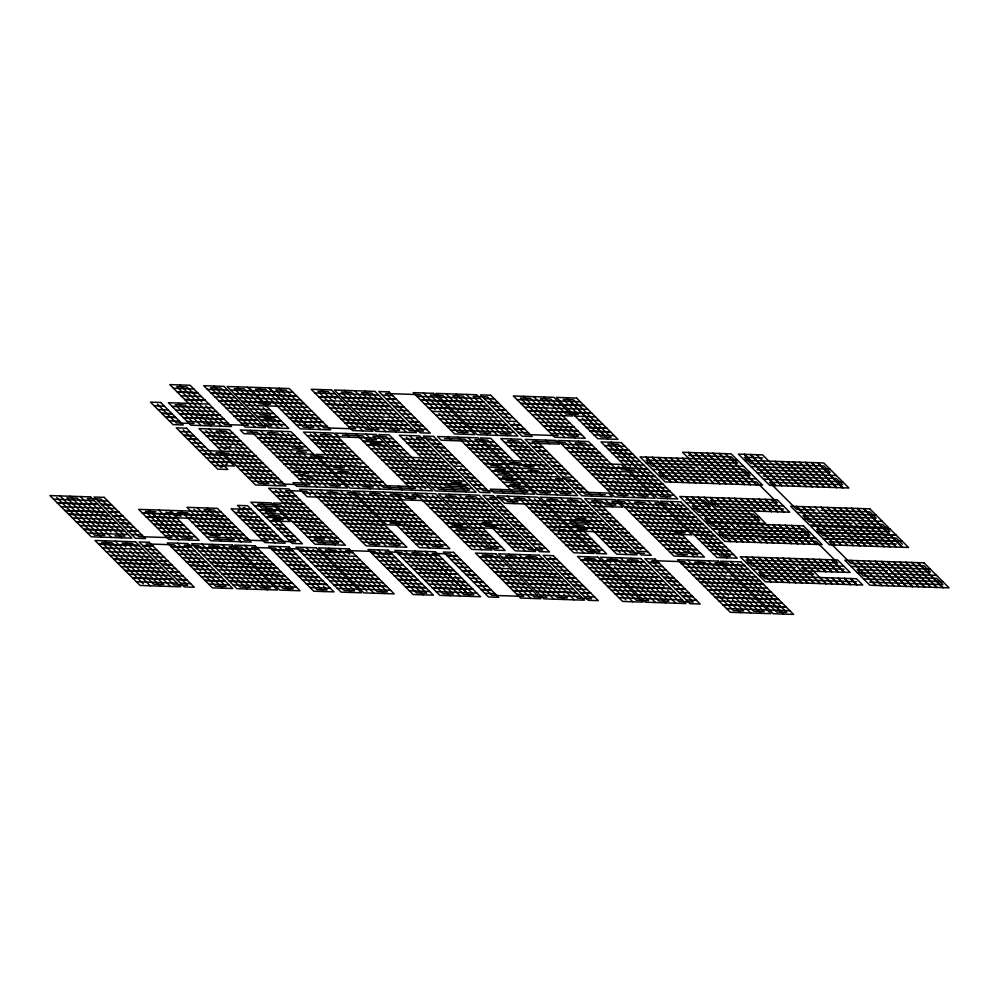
<?xml version="1.0" encoding="UTF-8"?>
<svg xmlns="http://www.w3.org/2000/svg" width="999" height="999" viewBox="0 0 999 999"><rect width="100%" height="100%" fill="white"/><g stroke="black" fill="none" stroke-linecap="round" stroke-linejoin="round"><path stroke-width="1.5" d="M114.922 535.839L124.975 536.151L87.325 498.526L100.911 499.038L138.799 536.638L171.928 537.724L145.492 511.376L155.844 511.725M213.948 539.123L234.253 539.772L204.096 509.702L214.261 510.039L244.418 540.097L268.082 540.859L237.949 510.814L244.38 507.405L252.06 514.91M173.439 388.236L193.881 389.023M207.38 389.36L227.735 390.147M230.794 390.134L251.149 390.921M252.31 390.846L292.994 392.307M314.847 392.919L335.202 393.706M337.999 393.681L378.683 395.142M382.467 395.154L392.657 395.604M416.87 396.291L437.225 397.078M439.56 397.053L480.244 398.501M484.215 398.526L494.493 398.976M516.982 399.612L557.667 401.074M560.014 401.036L580.357 401.823M256.131 394.655L296.703 395.991L256.181 394.705M318.669 396.728L338.911 397.39M341.808 397.49L382.38 398.838L341.87 397.54M396.366 399.3L386.288 398.963L396.416 399.35M420.691 400.099L440.921 400.774L420.741 400.162M443.381 400.849L483.953 402.197M488.036 402.335L498.201 402.672L488.086 402.385M520.804 403.421L561.376 404.757M318.718 396.778L338.961 397.452M443.431 400.911L484.003 402.247M520.854 403.471L561.426 404.82M181.006 395.791L201.448 396.578M214.96 396.915L235.314 397.689M238.374 397.689L258.729 398.464M259.89 398.401L300.574 399.85M322.427 400.474L342.782 401.248M345.567 401.236L386.251 402.697M390.047 402.709L400.237 403.159M424.45 403.846L444.792 404.632M447.14 404.595L487.824 406.056M491.795 406.081L502.072 406.531M524.562 407.167L565.247 408.616M567.582 408.591L587.936 409.365M205.107 400.212L184.765 399.538L205.22 400.324M218.719 400.661L238.961 401.336M242.133 401.436L262.375 402.11M263.649 402.147L304.22 403.496M346.428 404.895L326.186 404.22L346.541 405.007M349.325 404.982L389.897 406.331M393.806 406.456L403.883 406.793M428.209 407.592L448.451 408.266M450.899 408.354L491.471 409.69L451.011 408.466M505.719 410.164L495.554 409.827L505.831 410.277M528.321 410.914L568.893 412.25M571.341 412.337L591.583 413.012M218.831 400.774L239.073 401.448M242.245 401.548L262.487 402.222M263.761 402.26L304.333 403.608M349.438 405.094L390.01 406.443M393.918 406.568L403.996 406.905M428.321 407.704L448.563 408.379M528.434 411.026L569.005 412.362M571.453 412.45L591.695 413.124M208.978 404.071L168.406 402.722L190.959 425.212L231.531 426.561L190.122 385.277L169.793 384.603L211.201 425.886M222.477 404.408L242.832 405.194M245.891 405.182L266.246 405.969M308.092 407.355L267.407 405.894L248.664 387.212L289.235 388.561L330.644 429.845L300.237 428.833L258.741 387.55M329.945 407.967L350.299 408.753M353.084 408.728L393.768 410.189M397.565 410.202L407.754 410.651M431.968 411.351L452.322 412.125M454.657 412.1L495.342 413.549M499.313 413.574L509.59 414.023M532.08 414.66L572.652 416.009L553.908 397.315L513.336 395.979L554.745 437.262L585.252 438.274L543.831 396.99M575.099 416.084L595.454 416.87M154.171 405.769L164.448 406.218M172.053 406.368L212.737 407.817M226.236 408.154L246.591 408.941M249.65 408.928L270.005 409.715M281.331 409.977L311.85 411.101M333.703 411.713L354.058 412.5M356.843 412.487L397.527 413.936M401.323 413.961L411.513 414.398M435.726 415.097L456.081 415.871M458.416 415.846L499.1 417.295M503.071 417.32L513.349 417.769M535.839 418.406L566.445 419.53M578.858 419.83L599.213 420.616M157.979 409.578L168.207 409.965M175.861 410.164L216.496 411.563M230.057 411.963L250.349 412.687M253.471 412.737L273.763 413.461M285.152 413.786L315.609 414.847M337.512 415.522L357.817 416.246M360.664 416.283L401.298 417.682M405.144 417.757L415.272 418.144M439.535 418.893L459.84 419.63M462.237 419.655L502.859 421.054M506.893 421.128L517.107 421.516M539.66 422.215L570.204 423.276M582.679 423.638L602.971 424.363M161.738 413.324L171.903 413.661M220.192 415.259L179.62 413.911L220.304 415.372M233.816 415.709L254.046 416.383M257.23 416.483L277.472 417.157M288.911 417.532L319.318 418.544M341.283 419.268L361.513 419.942M364.423 420.03L404.995 421.378L364.535 420.142M408.903 421.503L418.968 421.84M443.294 422.652L463.536 423.314M465.996 423.401L506.568 424.737M510.651 424.875L520.816 425.212M543.419 425.961L573.913 426.973M586.438 427.385L606.68 428.059M161.85 413.436L172.015 413.773M233.928 415.821L254.158 416.496M257.342 416.595L277.585 417.27M289.023 417.644L319.43 418.656M341.396 419.38L361.626 420.055M409.016 421.615L419.081 421.953M443.406 422.752L463.648 423.426M466.108 423.514L506.68 424.85M510.764 424.987L520.929 425.324M543.531 426.073L574.025 427.085M586.55 427.497L606.793 428.171M165.497 417.07L175.662 417.407M183.379 417.657L223.951 419.006M237.575 419.455L257.817 420.129L237.687 419.568M260.989 420.229L281.231 420.904M292.67 421.278L323.077 422.29M345.042 423.014L365.284 423.688M368.181 423.788L408.753 425.124L368.294 423.888M412.662 425.249L422.739 425.586M447.065 426.398L467.295 427.06M469.755 427.147L510.327 428.484M514.41 428.621L524.575 428.958M547.177 429.707L577.672 430.719M590.197 431.131L610.439 431.805M165.609 417.182L175.774 417.52M183.491 417.769L224.063 419.118M261.101 420.342L281.343 421.016M292.782 421.391L323.189 422.402M345.154 423.126L365.397 423.801M412.774 425.362L422.852 425.699M447.165 426.511L467.407 427.172M469.867 427.26L510.439 428.596M514.522 428.733L524.687 429.071M547.29 429.82L577.784 430.831M590.309 431.243L610.551 431.918M169.256 420.816L179.545 421.266M187.138 421.416L227.822 422.864M241.333 423.201L261.688 423.988M264.747 423.976L285.102 424.762M296.428 425.025L326.948 426.148M348.801 426.76L369.155 427.547M371.94 427.535L412.624 428.983M416.421 429.008L426.61 429.445M450.824 430.144L471.166 430.919M473.514 430.894L514.198 432.355M518.169 432.367L528.446 432.817M550.936 433.454L581.543 434.577M593.955 434.877L614.31 435.664M247.078 431.993L257.243 432.33L294.955 469.93L308.853 474.013L267.407 432.667L277.61 432.954L292.757 448.052L302.922 448.389L287.824 433.341M342.382 435.152L362.712 435.826L366.521 439.572L376.586 439.91L372.877 436.163L385.951 436.588L438.748 489.235L469.243 490.247L465.484 486.501L445.329 485.989L418.731 459.478M444.493 438.536L464.91 439.21L491.221 465.522L501.386 465.859L505.269 469.642L495.017 469.305L498.863 473.051L509.028 473.389L512.862 477.297L502.622 476.798L506.343 480.531L516.508 480.869L520.242 484.665L510.077 484.328L513.961 488.099L524.038 488.436L527.797 492.182L483.191 490.684L460.701 468.169M180.032 431.556L190.31 432.005M202.722 432.317L233.242 433.429M294.78 435.464L243.931 433.678L240.235 429.982L290.971 431.668L347.477 487.999L296.74 486.313L293.032 482.629L343.768 484.303M307.205 435.776L337.712 436.888M379.92 438.286L339.235 436.838L335.539 433.141L376.111 434.478L432.617 490.821L392.045 489.473L388.336 485.776L428.908 487.125M382.717 438.274L392.994 438.723M403.047 438.948L423.401 439.722M427.197 439.747L437.375 440.184M481.943 441.67L441.258 440.209L437.562 436.513L478.134 437.862L534.64 494.193L494.068 492.857L490.359 489.16L530.931 490.509M484.278 441.633L494.468 442.082M504.52 442.307L524.975 443.094M528.946 443.119L559.44 444.118L555.731 440.434L525.237 439.423L581.743 495.754L612.237 496.765L608.541 493.069L577.984 492.007M561.713 444.193L592.32 445.317M604.732 445.629L625.087 446.403M183.791 435.302L193.956 435.639M206.481 436.063L236.888 437.062M257.767 437.762L298.439 439.098M310.964 439.523L341.371 440.522M363.336 441.258L383.566 441.92M386.476 442.02L396.64 442.357M406.805 442.694L427.048 443.369M430.956 443.494L441.021 443.831M465.347 444.63L485.589 445.304M488.049 445.379L498.114 445.716M508.279 446.053L528.621 446.728M542.869 447.202L532.704 446.865L542.981 447.315M595.966 448.951L565.471 447.952L596.078 449.063M608.491 449.375L628.733 450.037M183.903 435.414L194.068 435.751M206.593 436.176L237 437.175M257.879 437.874L298.539 439.21M311.076 439.635L341.483 440.634M363.449 441.371L383.678 442.033M386.588 442.132L396.753 442.47M406.918 442.807L427.16 443.469M431.068 443.606L441.133 443.943M465.459 444.742L485.701 445.417M488.161 445.492L498.226 445.829M508.391 446.166L528.733 446.84M608.603 449.488L628.846 450.149M688.636 455.432L731.293 456.843L737.574 463.111L646.116 460.114L652.372 466.346L695.117 467.757M762.699 457.879L744.367 457.28L750.649 463.548L823.9 465.971L830.181 472.24L756.93 469.805M197.715 439.398L187.55 439.061L197.827 439.51M210.252 439.81L240.647 440.809M261.526 441.508L302.197 442.857M314.722 443.269L345.13 444.268M367.095 445.005L387.325 445.666M390.234 445.766L400.399 446.103M410.564 446.441L430.806 447.115M434.715 447.24L444.792 447.577M469.105 448.376L489.348 449.051M491.808 449.125L501.873 449.463M512.05 449.8L532.38 450.474M536.463 450.611L546.628 450.949M599.725 452.709L569.23 451.698L599.837 452.822M612.25 453.121L632.492 453.796M210.364 439.922L240.759 440.921M261.638 441.62L302.31 442.969M314.835 443.381L345.242 444.38M367.207 445.117L387.437 445.779M390.347 445.879L400.512 446.216M410.676 446.553L430.919 447.227M434.827 447.352L444.892 447.689M469.218 448.489L489.46 449.163M491.92 449.238L501.985 449.575M512.162 449.912L532.492 450.586M536.575 450.724L546.74 451.061M612.362 453.234L632.604 453.896M737.487 460.127L640.097 456.905L665.172 481.918L762.574 485.139L731.206 453.871L682.554 452.26L713.923 483.528M744.605 460.314L823.8 462.987L848.888 487.999L769.742 485.377L738.373 454.108L762.612 454.907L794.068 486.176M191.308 442.807L201.598 443.256M214.011 443.556L244.53 444.68M265.284 445.254L306.069 446.715M318.481 447.015L349.001 448.139M370.854 448.751L391.208 449.538M393.993 449.513L404.27 449.962M414.323 450.187L434.677 450.974M438.474 450.986L448.663 451.436M472.877 452.122L493.219 452.909M495.566 452.884L505.744 453.321M515.809 453.546L536.251 454.333M540.222 454.358L550.499 454.807M572.989 455.444L603.596 456.568M616.008 456.868L636.363 457.654M195.13 446.603L205.357 447.003M217.819 447.365L248.289 448.426M269.106 449.063L309.827 450.462M322.29 450.824L352.759 451.885M374.662 452.559L394.967 453.284M397.814 453.321L408.029 453.708M418.144 453.996L438.436 454.72M442.282 454.795L452.422 455.182M476.685 455.931L496.978 456.655M499.375 456.68L509.515 457.067M519.617 457.355L540.009 458.079M544.03 458.166L554.258 458.553M576.798 459.253L607.355 460.314M619.83 460.676L640.122 461.401M646.328 463.111L743.768 466.396M750.886 466.583L830.094 469.255M306.593 452.135L296.428 451.798L330.369 485.651L340.547 485.989L310.302 455.881L322.789 456.293L334.128 467.594L344.468 467.944L310.339 434.09M198.888 450.362L219.33 451.136L234.315 466.083L213.986 465.409M221.578 451.111L252.098 452.222M272.864 452.809L313.636 454.27M356.568 455.681L315.996 454.345L349.837 488.074L390.409 489.423L333.903 433.079L303.496 432.08L360.002 488.411M378.421 456.306L398.776 457.08M401.573 457.067L442.257 458.529M446.041 458.541L456.231 458.991M480.444 459.677L500.799 460.464M503.134 460.427L543.818 461.888M547.789 461.913L558.079 462.362M580.556 462.999L621.241 464.448L655.082 498.189L614.51 496.84L558.004 440.509L588.498 441.521L645.004 497.852M623.588 464.423L643.943 465.197M701.198 467.969L743.868 469.38L750.112 475.611L658.628 472.577L664.972 478.908L707.717 480.319M202.647 454.108L222.977 454.782M225.337 454.857L255.744 455.869M276.623 456.555L317.282 457.904M319.643 457.979L360.214 459.328L319.755 458.091M382.18 460.052L402.422 460.714M405.332 460.814L445.904 462.162L405.444 460.926M459.877 462.624L449.8 462.287L459.99 462.737M484.203 463.424L504.445 464.098M506.893 464.185L547.464 465.522M551.56 465.659L561.725 465.996M584.315 466.745L624.899 468.081M627.347 468.169L647.589 468.843L627.459 468.281M202.76 454.22L223.089 454.895M225.449 454.97L255.856 455.969M276.735 456.668L317.395 458.017M382.292 460.164L402.535 460.826M484.315 463.536L504.557 464.21M507.005 464.285L547.577 465.634M551.673 465.771L561.838 466.108M584.427 466.858L625.012 468.194M652.609 469.38L750.062 472.664M757.167 472.839L836.375 475.524M763.211 476.073L836.413 478.496L842.669 484.74L769.467 482.305L796.69 509.44L815.047 510.077M206.406 457.854L226.848 458.641M229.096 458.603L259.615 459.727M280.382 460.302L321.154 461.763M323.401 461.725L364.086 463.186M385.939 463.798L406.293 464.585M409.091 464.56L449.775 466.021M453.571 466.034L463.748 466.483M487.962 467.17L508.316 467.957M510.651 467.932L551.348 469.38M555.319 469.405L565.596 469.855M588.086 470.492L628.771 471.953M631.106 471.915L651.46 472.702M658.89 475.649L756.28 478.871M763.461 479.108L842.607 481.73M232.917 462.412L263.324 463.411L232.967 462.462M284.203 464.11L324.862 465.459M327.222 465.534L367.794 466.87M412.899 468.369L453.484 469.717M457.38 469.842L467.457 470.179L457.442 469.892M491.783 470.979L512.025 471.653M655.157 476.386L634.914 475.724L655.219 476.448M284.253 464.16L324.912 465.509M327.272 465.584L367.857 466.933M412.962 468.419L453.534 469.767M491.833 471.041L512.075 471.703M713.773 480.494L756.43 481.905L777.359 502.772L710.289 500.549L716.57 506.818L783.641 509.04M236.676 466.158L267.133 467.22M287.962 467.857L328.683 469.255M330.981 469.28L371.616 470.679M393.519 471.353L413.811 472.077M416.67 472.115L457.292 473.514M461.138 473.588L471.266 473.976M495.541 474.725L515.834 475.449M518.231 475.474L558.866 476.885M562.887 476.96L573.114 477.347M595.654 478.046L636.288 479.445M638.673 479.47L658.978 480.194M240.434 469.905L270.841 470.916M291.72 471.603L332.38 472.952M334.74 473.026L375.312 474.375M397.277 475.099L417.52 475.774M420.429 475.861L461.001 477.21M464.897 477.335L474.975 477.672M499.3 478.471L519.542 479.145M521.99 479.233L562.562 480.569M566.645 480.706L576.81 481.043M599.412 481.793L639.984 483.141M662.674 483.891L642.444 483.216L662.787 484.003M240.547 470.017L270.954 471.029M291.833 471.715L332.492 473.064M334.852 473.139L375.424 474.488M397.39 475.212L417.632 475.886M420.542 475.974L461.113 477.322M465.01 477.447L475.087 477.784M499.413 478.583L519.655 479.258M522.102 479.345L562.674 480.681M566.758 480.819L576.923 481.156M599.525 481.905L640.097 483.241M244.193 473.651L274.713 474.775M295.479 475.349L336.251 476.81M338.499 476.773L379.183 478.234M401.036 478.846L421.391 479.632M424.188 479.607L464.872 481.068M468.656 481.081L478.846 481.53M503.059 482.23L523.414 483.004M525.749 482.979L566.433 484.428M570.404 484.453L580.681 484.902M603.171 485.539L643.856 487M646.203 486.963L666.558 487.749M247.952 477.397L278.359 478.409M299.238 479.095L339.897 480.444M342.257 480.519L382.829 481.868M404.795 482.592L425.037 483.266M468.519 484.702L427.947 483.366L468.631 484.815M472.415 484.84L482.492 485.164M506.818 485.976L527.06 486.638L506.93 486.088M529.507 486.725L570.079 488.061M574.163 488.199L584.34 488.536M606.93 489.285L647.502 490.634M649.962 490.709L670.204 491.383M248.064 477.51L278.471 478.521M299.35 479.208L340.01 480.556M342.37 480.631L382.942 481.98M404.907 482.704L425.149 483.379M472.527 484.94L482.604 485.277M529.62 486.838L570.192 488.174M574.275 488.311L584.452 488.648M607.042 489.398L647.614 490.746M650.074 490.821L670.317 491.496M251.773 481.206L282.23 482.267M346.079 484.328L386.7 485.726M431.755 487.162L472.39 488.561M476.236 488.636L486.363 489.023M533.329 490.534L573.95 491.933M610.751 493.094L651.385 494.493M653.771 494.517L674.075 495.242M605.307 494.755L584.977 494.08L569.88 479.033L555.631 478.558L570.816 493.606L560.651 493.269L537.949 470.729L527.872 470.392L550.387 492.932L540.222 492.594L513.848 466.308M685.863 499.75L704.208 500.349L710.489 506.618L692.157 506.006L698.438 512.275L753.346 514.098L759.64 520.354L704.72 518.543L712.075 525.874L730.406 526.473M686.101 502.784L783.503 506.006M272.315 491.895L292.67 492.669M303.359 492.919L354.208 494.705M356.456 494.68L397.14 496.128M398.663 496.078L439.348 497.527M442.145 497.514L482.829 498.976M486.613 498.988L496.803 499.438M500.686 499.45L541.371 500.911M543.706 500.874L584.39 502.335M588.361 502.36L618.98 503.484M621.128 503.446L661.813 504.895M664.16 504.87L684.502 505.644M821.103 510.252L869.917 511.9L876.173 518.131L802.971 515.709L809.252 521.977L851.997 523.414M692.332 508.991L789.722 512.212L777.21 499.737L679.819 496.515L704.907 521.515L765.721 523.538L740.634 498.526M796.902 512.45L876.098 515.134M360.277 498.476L400.849 499.825L360.327 498.538M443.057 501.223L402.485 499.875L395.017 492.445L435.589 493.781L492.032 550.062L471.803 549.388L415.259 493.106M486.525 502.659L445.954 501.323L486.588 502.722M500.511 503.121L490.434 502.797L500.561 503.184M547.527 504.682L588.099 506.031L547.577 504.732M665.521 508.591L624.949 507.242L665.571 508.641M667.969 508.666L688.211 509.34L668.031 508.728M317.307 497.115L357.967 498.464L307.18 496.728L299.712 489.285L350.449 490.959L406.905 547.24L366.233 545.891L309.79 489.61M422.864 500.611L443.106 501.273M524.887 503.983L545.129 504.657L504.495 503.259L497.04 495.816L537.612 497.165L594.055 553.434L573.813 552.772L517.37 496.491M602.397 506.555L592.232 506.218L622.677 507.167L615.209 499.725L584.715 498.726L641.171 554.994L651.336 555.332L594.88 499.063M279.895 499.438L300.187 500.174M321.004 500.799L361.725 502.21M364.036 502.235L404.657 503.633M426.573 504.295L446.865 505.032M449.712 505.069L490.347 506.468M494.193 506.543L504.32 506.93M528.596 507.679L548.888 508.404M551.286 508.429L591.908 509.827M595.941 509.915L606.168 510.302M628.708 510.988L669.33 512.387M671.728 512.412L692.032 513.149M698.626 515.259L759.49 517.32M803.184 518.718L882.392 521.391M283.654 503.196L303.896 503.858M324.775 504.557L365.434 505.894M367.794 505.981L408.366 507.317M430.332 508.054L450.574 508.716M453.471 508.816L494.043 510.164M497.952 510.289L508.029 510.626M532.355 511.426L552.597 512.1M555.044 512.175L595.616 513.523M599.7 513.661L609.865 513.998M632.467 514.747L673.039 516.083M675.486 516.171L695.729 516.833M304.008 503.971L273.601 502.972L314.96 544.193L345.354 545.204L288.911 488.923L268.669 488.249L325.125 544.53M324.875 504.67L365.547 506.006M367.907 506.093L408.479 507.43M430.444 508.166L450.686 508.828M453.583 508.928L494.155 510.264M498.064 510.402L508.141 510.739M532.467 511.538L552.709 512.212M555.157 512.287L595.729 513.636M599.812 513.773L609.977 514.11M632.579 514.86L673.151 516.196M675.599 516.283L695.841 516.945M53.596 499.2L94.281 500.649M97.715 500.661L107.892 501.098M254.558 505.856L275 506.63M277.247 506.605L307.767 507.717M328.534 508.304L369.305 509.765M371.553 509.727L412.237 511.176M434.09 511.8L454.445 512.574M457.23 512.562L497.914 514.023M501.71 514.035L511.9 514.485M536.113 515.172L556.468 515.959M558.803 515.921L599.487 517.382M603.458 517.407L613.736 517.857M636.226 518.493L676.91 519.942M679.245 519.917L699.6 520.691M57.355 502.947L97.927 504.283M101.473 504.408L111.538 504.745L101.586 504.52M241.159 509.028L251.236 509.365M258.316 509.602L278.646 510.277M281.006 510.352L311.413 511.363M332.292 512.05L372.952 513.399M375.312 513.474L415.884 514.822M437.849 515.546L458.091 516.221M460.989 516.308L501.573 517.657M505.469 517.782L515.546 518.119M539.872 518.918L560.114 519.592M562.562 519.68L603.134 521.016M607.217 521.153L617.382 521.49M639.984 522.24L680.556 523.576M683.004 523.663L703.246 524.338M57.467 503.059L98.039 504.395M251.348 509.478L231.106 508.803L264.947 542.544L285.177 543.206L247.59 505.731L237.512 505.394L275.112 542.882M258.429 509.715L278.758 510.389M281.119 510.464L311.526 511.476M332.405 512.162L373.064 513.511M375.424 513.586L415.996 514.935M437.962 515.659L458.204 516.321M461.101 516.421L501.685 517.769M505.581 517.894L515.659 518.231M539.984 519.03L560.227 519.705M562.674 519.792L603.246 521.128M607.33 521.266L617.494 521.603M640.097 522.352L680.669 523.688M683.116 523.776L703.358 524.45M736.488 526.673L803.571 528.896L809.852 535.164L718.356 532.13L724.587 538.349L755.082 539.36M61.176 506.755L101.798 508.154M105.282 508.204L115.422 508.603M221.154 512.1L170.417 510.427L177.884 517.857L228.621 519.542M234.802 512.499L255.107 513.224M262.125 513.399L282.517 514.135M284.815 514.16L315.284 515.222M336.101 515.859L376.823 517.257M379.133 517.282L419.755 518.681M441.67 519.343L461.963 520.079M464.81 520.117L505.444 521.515M509.29 521.59L519.418 521.977M543.681 522.727L563.985 523.451M566.383 523.476L607.005 524.875M611.038 524.962L621.253 525.349M643.806 526.036L684.427 527.447M686.825 527.472L707.117 528.196M816.82 532.317L895.966 534.927L816.87 532.367M64.935 510.501L105.507 511.838M109.041 511.963L119.118 512.287M142.358 513.061L172.765 514.073M224.862 515.796L174.126 514.11L224.975 515.909M238.574 516.246L258.803 516.92M265.884 517.157L286.226 517.819M288.586 517.907L318.993 518.906M339.86 519.605L380.532 520.954M382.892 521.028L423.464 522.365M445.429 523.101L465.671 523.763M468.568 523.863L509.14 525.212L468.681 523.976M523.126 525.674L513.049 525.337L523.239 525.786M547.452 526.473L567.682 527.147M610.714 528.571L570.142 527.222L610.826 528.683M614.797 528.708L624.962 529.045M647.564 529.795L688.136 531.131M690.584 531.218L710.826 531.88M65.047 510.614L105.619 511.95M109.153 512.075L119.231 512.4M142.47 513.174L172.877 514.185M238.686 516.358L258.916 517.032M265.996 517.27L286.338 517.932M288.699 518.019L319.093 519.018M339.972 519.717L380.644 521.053M383.004 521.141L423.576 522.477M445.542 523.214L465.784 523.876M547.552 526.585L567.794 527.26M614.909 528.821L625.074 529.158M647.677 529.907L688.249 531.243M690.696 531.331L710.938 531.992M718.543 535.114L815.933 538.336M823.101 538.573L902.247 541.196M718.593 535.177L815.983 538.399M823.164 538.636L902.309 541.258M68.694 514.248L109.266 515.584M112.8 515.709L122.877 516.046M146.116 516.808L176.523 517.819M242.332 519.992L262.575 520.666M269.643 520.904L289.985 521.578L271.241 502.884L250.911 502.21L292.257 543.444L302.422 543.781L261.076 502.547M292.345 521.653L322.752 522.664M343.619 523.351L384.29 524.7M427.222 526.123L386.65 524.775L352.809 491.046L393.381 492.382L449.837 548.663L419.43 547.652L362.887 491.371M449.188 526.848L469.43 527.509M472.327 527.609L512.899 528.958M516.808 529.083L526.885 529.42M551.211 530.219L571.44 530.894M614.472 532.317L573.901 530.968L584.09 531.418M618.556 532.455L628.721 532.792M651.323 533.541L691.895 534.877L658.054 501.148L617.482 499.8L673.938 556.081L704.432 557.092L647.976 500.811M694.342 534.964L714.585 535.639M68.806 514.36L109.378 515.696M112.912 515.821L122.989 516.146M146.229 516.92L176.636 517.932M188.162 518.306L228.734 519.655M242.445 520.104L262.687 520.779M269.755 521.016L279.932 521.353M292.457 521.765L322.864 522.764M343.731 523.464L384.403 524.812M396.928 525.224L427.335 526.223M449.3 526.96L469.542 527.622M472.44 527.722L482.604 528.059M492.769 528.396L513.011 529.07M516.92 529.195L526.997 529.532M551.323 530.332L571.553 531.006M594.255 531.755L614.585 532.43M618.668 532.567L628.833 532.904M651.435 533.653L681.93 534.665M694.455 535.077L714.697 535.751M761.263 539.56L816.083 541.371L837.736 562.974L746.216 559.915L752.534 566.208L795.279 567.619M896.278 544.03L829.145 541.808L850.811 563.399L924.063 565.821L930.344 572.09L893.718 570.879M72.452 517.994L113.137 519.455M116.558 519.455L126.748 519.905M149.875 520.554L180.394 521.678M191.808 521.94L232.492 523.401M246.091 523.738L266.446 524.525M273.414 524.65L283.691 525.099M296.104 525.399L326.623 526.523M347.377 527.097L388.161 528.558M400.574 528.858L431.093 529.982M452.947 530.594L473.301 531.381M476.086 531.356L486.363 531.805M496.416 532.03L516.77 532.817M520.566 532.829L530.756 533.279M554.969 533.966L575.324 534.752M577.659 534.727L587.849 535.164M597.902 535.389L618.344 536.176M622.315 536.201L632.592 536.65M655.082 537.287L685.689 538.411M698.101 538.711L718.456 539.497M76.211 521.74L116.783 523.089M120.33 523.201L130.394 523.538M153.634 524.3L184.041 525.312M195.567 525.699L236.139 527.035M249.85 527.497L270.092 528.159M277.173 528.396L287.337 528.733M299.862 529.145L330.269 530.157M351.136 530.844L391.808 532.192M404.333 532.604L434.74 533.616M456.705 534.34L476.948 535.014M479.845 535.102L490.01 535.439M500.174 535.776L520.417 536.451M524.325 536.575L534.403 536.913L524.438 536.688M558.728 537.724L578.97 538.386M581.418 538.473L591.495 538.811M601.66 539.135L621.99 539.81M626.073 539.947L636.238 540.284M658.841 541.033L689.335 542.045M701.86 542.457L722.102 543.131M76.324 521.853L116.895 523.201M120.442 523.314L130.507 523.651M153.746 524.413L184.153 525.424M195.679 525.811L236.251 527.147M249.962 527.609L270.205 528.271M277.285 528.508L287.45 528.846M299.975 529.258L330.382 530.269M351.248 530.956L391.92 532.305M404.445 532.717L434.852 533.728M456.818 534.453L477.06 535.127M479.957 535.214L490.122 535.551M500.287 535.889L520.529 536.563M558.841 537.837L579.083 538.498M581.53 538.586L591.608 538.911M601.773 539.248L622.102 539.922M626.186 540.059L636.351 540.397M658.953 541.146L689.447 542.157M701.972 542.569L722.215 543.244M80.032 525.549L120.654 526.948M124.138 527.01L134.266 527.397M157.455 528.109L187.912 529.17M199.388 529.495L240.01 530.894M253.659 531.293L273.963 532.017M280.981 532.205L291.209 532.592M303.671 532.954L334.141 534.015M354.957 534.652L395.679 536.051M408.141 536.413L438.611 537.474M460.514 538.149L480.819 538.873M483.666 538.911L493.881 539.31M503.996 539.585L524.288 540.309M528.134 540.384L538.274 540.771M562.537 541.52L582.842 542.245M585.227 542.27L595.367 542.669M605.469 542.944L625.861 543.668M629.894 543.756L640.109 544.143M662.662 544.842L693.206 545.904M705.681 546.266L725.973 546.99M83.791 529.295L124.363 530.631M127.897 530.756L137.974 531.093M161.214 531.855L191.621 532.867L161.326 531.967M203.147 533.241L243.719 534.59M257.417 535.039L277.66 535.714M284.74 535.951L294.905 536.288M307.43 536.7L337.837 537.712M358.716 538.399L399.375 539.747M411.913 540.159L442.307 541.171M464.273 541.895L484.515 542.569M487.425 542.657L497.589 542.994L487.537 542.769M507.754 543.331L527.996 544.005M531.905 544.13L541.97 544.467M566.296 545.267L586.538 545.941L566.408 545.379M588.985 546.028L599.063 546.353M609.228 546.69L629.57 547.365M633.653 547.502L643.818 547.839L633.766 547.614M666.42 548.588L696.915 549.6M709.44 550.012L729.682 550.686M83.904 529.408L124.475 530.744M128.009 530.869L138.087 531.206M203.259 533.354L243.831 534.702M257.53 535.152L277.772 535.826M284.852 536.063L295.017 536.401M307.542 536.813L337.949 537.824M358.828 538.511L399.488 539.86M412.013 540.272L442.42 541.283M464.385 542.007L484.627 542.682M507.867 543.444L528.109 544.118M532.017 544.243L542.082 544.58M589.098 546.141L599.175 546.465M609.34 546.803L629.682 547.477M666.533 548.701L697.027 549.712M709.552 550.124L729.794 550.799M87.55 533.041L128.234 534.502M131.656 534.502L141.846 534.952M164.972 535.601L195.492 536.725M206.905 537L247.59 538.449M261.176 538.786L281.531 539.572M288.499 539.697L298.776 540.147M311.188 540.447L341.708 541.57M362.475 542.145L403.246 543.606M415.671 543.906L446.191 545.029M468.044 545.641L488.386 546.428M491.183 546.403L501.461 546.853M511.513 547.077L531.868 547.864M535.664 547.877L545.841 548.326M570.054 549.025L590.409 549.8M592.757 549.775L602.934 550.212M612.986 550.437L633.441 551.223M637.412 551.248L647.689 551.698M670.179 552.335L700.786 553.458M713.199 553.758L733.553 554.545M746.49 562.974L843.93 566.258M851.048 566.433L930.256 569.118M98.651 544.118L139.223 545.466M142.77 545.579L152.847 545.916M170.991 546.515L191.234 547.19M195.417 547.327L235.989 548.663M238.349 548.738L258.591 549.413L238.461 548.851M272.29 549.875L292.532 550.536M299.613 550.774L319.942 551.448M322.302 551.523L352.709 552.534L322.415 551.635M371.678 553.159L391.92 553.833M398.464 554.045L439.036 555.394M457.18 555.993L447.015 555.656L457.292 556.106M499.388 557.392L479.145 556.718L499.5 557.504M502.297 557.479L542.869 558.828M546.765 558.953L556.843 559.29M581.168 560.102L601.41 560.764M603.858 560.851L644.43 562.187L603.97 560.963M648.513 562.325L658.678 562.662M681.281 563.411L721.852 564.76M724.312 564.835L744.555 565.509M98.764 544.23L139.336 545.579M142.882 545.691L152.959 546.028M171.104 546.628L191.346 547.302M195.529 547.44L236.101 548.776M272.402 549.974L292.645 550.649M299.725 550.886L320.055 551.56M371.79 553.271L392.033 553.946M398.564 554.158L439.148 555.506M502.41 557.592L542.981 558.941M546.878 559.065L556.955 559.403M581.281 560.214L601.523 560.876M648.626 562.437L658.791 562.774M681.393 563.523L721.965 564.872M724.425 564.947L744.667 565.621M844.03 569.23L801.36 567.819L813.71 574.275L758.803 572.452L765.097 578.733L856.593 581.768M887.587 570.679L857.142 569.667L863.373 575.936L936.625 578.359L942.906 584.627L869.667 582.192M752.771 569.243L850.161 572.464L837.649 559.989L740.259 556.768L765.334 581.768L862.736 585.002L856.443 578.733L759.053 575.511M857.329 572.702L936.538 575.374M102.41 547.864L143.107 549.325M146.528 549.325L156.718 549.775M174.763 550.262L195.105 551.048M199.176 551.073L239.86 552.522M242.108 552.497L262.462 553.271M276.049 553.621L296.403 554.395M303.371 554.52L323.813 555.307M326.061 555.269L356.581 556.393M375.437 556.905L395.791 557.692M402.222 557.792L442.907 559.253M450.774 559.403L461.051 559.852M482.904 560.464L503.259 561.251M506.056 561.238L546.74 562.687M550.524 562.712L560.714 563.149M584.927 563.848L605.282 564.622M607.617 564.597L648.301 566.046M652.272 566.071L662.562 566.52M685.039 567.157L725.724 568.618M728.071 568.581L748.426 569.368M106.231 551.673L146.865 553.071M150.35 553.134L160.477 553.521M178.571 554.07L198.863 554.795M202.984 554.87L243.619 556.268M245.916 556.293L266.221 557.017M279.87 557.417L300.162 558.141M307.192 558.329L327.572 559.053M329.882 559.078L360.339 560.139M379.258 560.714L399.55 561.438M406.031 561.6L446.665 562.999M454.595 563.211L464.81 563.598M486.725 564.273L507.017 564.997M509.865 565.034L550.499 566.433M554.345 566.508L564.472 566.895M588.748 567.644L609.04 568.381M611.438 568.406L652.06 569.805M656.093 569.88L666.321 570.267M688.86 570.966L729.495 572.365M731.88 572.39L752.185 573.114M863.623 578.97L942.769 581.593M109.99 555.419L150.674 556.88M154.108 556.88L164.286 557.33M182.33 557.817L202.685 558.591M206.743 558.628L247.427 560.077M249.675 560.039L270.03 560.826M283.629 561.163L303.983 561.95M310.951 562.075L331.393 562.862M333.641 562.824L364.16 563.948M383.017 564.46L403.371 565.247M409.79 565.347L450.474 566.808M458.354 566.957L468.631 567.407M490.484 568.019L510.839 568.806M513.623 568.781L554.308 570.242M558.104 570.254L568.294 570.704M592.507 571.403L612.862 572.177M615.197 572.152L655.881 573.601M659.852 573.626L670.129 574.075M692.619 574.712L733.303 576.173M735.639 576.136L755.993 576.923M113.749 559.165L154.321 560.514M157.867 560.626L167.944 560.963M186.089 561.563L206.331 562.237M251.086 563.711L210.502 562.375L251.199 563.823M253.446 563.798L273.676 564.46M287.387 564.922L307.63 565.584M314.71 565.821L335.04 566.495M367.807 567.582L337.4 566.57L367.919 567.694M386.775 568.206L407.018 568.881M413.549 569.093L454.12 570.441M462.112 570.704L472.277 571.041M494.243 571.765L514.485 572.439M517.395 572.539L557.966 573.876M561.863 574L571.94 574.338M596.266 575.149L616.508 575.811M618.955 575.899L659.527 577.235M663.611 577.372L673.776 577.709M696.378 578.458L736.95 579.807M739.397 579.882L759.64 580.556M113.861 559.278L154.433 560.626M157.979 560.739L168.057 561.076M186.201 561.675L206.443 562.35M253.559 563.911L273.788 564.572M287.5 565.034L307.742 565.696M314.822 565.933L335.152 566.608M386.888 568.319L407.13 568.993M413.661 569.205L454.233 570.554M462.225 570.816L472.39 571.153M494.355 571.878L514.597 572.552M517.507 572.639L558.079 573.988M561.975 574.113L572.052 574.45M596.378 575.262L616.62 575.923M619.068 576.011L659.64 577.347M663.723 577.484L673.888 577.822M696.49 578.571L737.062 579.919M739.51 579.994L759.752 580.669M117.507 562.912L158.079 564.26M161.626 564.373L171.703 564.71M189.847 565.309L210.09 565.983M214.273 566.121L254.845 567.457M257.205 567.544L277.435 568.206M291.146 568.668L311.388 569.33M318.469 569.567L338.798 570.242M371.566 571.328L341.159 570.317L371.678 571.44M390.534 571.952L410.776 572.627M417.307 572.839L457.879 574.188M465.871 574.45L476.036 574.787M498.002 575.511L518.244 576.186M521.153 576.286L561.725 577.622M565.621 577.759L575.699 578.084M600.024 578.896L620.267 579.557M622.714 579.645L663.286 580.993M667.369 581.118L677.534 581.455M700.137 582.205L740.709 583.553M743.169 583.628L763.398 584.303M117.62 563.024L158.192 564.373M161.738 564.485L171.816 564.822M189.96 565.422L210.202 566.096M214.385 566.233L254.957 567.569M257.317 567.657L277.547 568.319M291.258 568.781L311.501 569.442M318.581 569.68L338.911 570.354M390.646 572.065L410.889 572.739M417.42 572.951L457.992 574.3M465.984 574.562L476.148 574.9M498.114 575.624L518.356 576.298M521.266 576.398L561.838 577.734M565.734 577.872L575.811 578.196M600.137 579.008L620.379 579.67M622.827 579.757L663.398 581.106M667.482 581.231L677.647 581.568M700.249 582.317L740.821 583.666M743.281 583.741L763.511 584.415M121.266 566.658L161.95 568.119M165.384 568.119L175.574 568.568M193.606 569.055L213.961 569.842M218.032 569.867L258.716 571.328M260.964 571.291L281.318 572.077M294.905 572.415L315.259 573.201M322.227 573.314L342.669 574.1M344.917 574.075L375.437 575.187M394.293 575.699L414.647 576.485M421.066 576.585L461.75 578.046M469.63 578.196L479.907 578.646M501.76 579.258L522.115 580.044M524.912 580.032L565.596 581.48M569.38 581.505L579.57 581.942M603.783 582.642L624.138 583.428M626.473 583.391L667.157 584.852M671.128 584.877L681.405 585.314M703.895 585.951L744.58 587.412M746.927 587.387L767.269 588.161M125.087 570.466L165.659 571.815M179.271 572.265L169.193 571.928L179.333 572.315M217.67 573.538L197.427 572.864L217.72 573.588M221.84 573.676L262.412 575.012L221.903 573.726M264.772 575.099L285.015 575.761L264.835 575.149M298.726 576.223L318.968 576.885M326.049 577.122L346.378 577.797L326.099 577.172M398.114 579.507L418.356 580.182L398.164 579.57M424.887 580.394L465.459 581.743L424.937 580.456M483.616 582.342L473.451 582.005L483.666 582.392M505.581 583.066L525.824 583.741L505.631 583.129M528.721 583.828L569.293 585.177M573.201 585.302L583.279 585.639L573.251 585.364M627.847 587.112L607.604 586.45L627.896 587.175M670.866 588.536L630.294 587.2L670.916 588.598M674.949 588.673L685.114 589.01M707.717 589.76L748.288 591.108L707.767 589.822M750.736 591.183L770.978 591.858M125.137 570.529L165.709 571.865M298.776 576.273L319.018 576.947M528.783 583.891L569.355 585.239M674.999 588.736L685.164 589.073M750.798 591.246L771.041 591.908M128.846 574.213L169.53 575.674M172.952 575.674L183.142 576.123M201.186 576.61L221.541 577.397M225.599 577.422L266.283 578.871M268.531 578.846L288.886 579.62M302.485 579.969L322.839 580.744M329.807 580.869L350.249 581.655M352.497 581.618L383.017 582.742M401.873 583.254L422.227 584.04M428.646 584.14L469.33 585.601M477.21 585.751L487.487 586.201M509.34 586.813L529.695 587.599M532.479 587.587L573.164 589.035M576.96 589.06L587.15 589.497M611.363 590.197L631.718 590.971M634.053 590.946L674.737 592.395M678.708 592.419L688.985 592.869M711.475 593.506L752.16 594.967M754.495 594.929L774.849 595.716M173.177 579.308L132.605 577.959L173.289 579.42M176.723 579.42L186.788 579.757M204.945 580.357L225.187 581.031M229.358 581.168L269.93 582.517M272.29 582.592L292.532 583.254M306.243 583.716L326.486 584.39M333.566 584.615L353.896 585.289M356.256 585.364L386.663 586.376M425.874 587.674L405.631 587L425.986 587.787M432.405 587.887L472.977 589.235M480.969 589.497L491.133 589.835M513.099 590.559L533.341 591.233M536.238 591.333L576.81 592.669M580.719 592.807L590.796 593.131M615.122 593.943L635.364 594.617M637.812 594.692L678.383 596.041M682.467 596.166L692.632 596.503M715.234 597.252L755.806 598.601M758.253 598.676L778.496 599.35M176.835 579.532L186.9 579.87M205.057 580.469L225.299 581.143M229.47 581.281L270.042 582.629M272.402 582.704L292.645 583.366M306.356 583.828L326.598 584.49M333.678 584.727L354.008 585.402M356.368 585.476L386.775 586.488M432.517 587.999L473.089 589.348M481.081 589.61L491.246 589.947M513.211 590.671L533.454 591.346M536.351 591.445L576.923 592.782M580.831 592.919L590.909 593.244M615.234 594.055L635.476 594.73M637.924 594.805L678.496 596.153M682.579 596.278L692.744 596.615M715.346 597.365L755.918 598.713M758.366 598.788L778.608 599.462M136.364 581.718L177.048 583.166M180.482 583.179L190.659 583.616M208.704 584.103L229.058 584.89M233.117 584.914L273.801 586.376M276.049 586.338L296.403 587.125M310.002 587.462L330.357 588.249M337.325 588.361L357.767 589.148M360.015 589.123L390.534 590.234M409.39 590.759L429.745 591.533M436.163 591.645L476.848 593.094M484.727 593.244L495.005 593.693M516.858 594.318L537.212 595.092M539.997 595.079L580.681 596.528M584.477 596.553L594.667 597.002M618.881 597.689L639.235 598.476M641.57 598.438L682.255 599.899M686.226 599.924L696.503 600.374M718.993 601.011L759.677 602.459M762.012 602.434L782.367 603.209M722.752 604.757L763.323 606.093M765.771 606.181L786.013 606.843L765.883 606.293M722.864 604.87L763.436 606.206M726.573 608.553L767.195 609.952M769.592 609.977L789.884 610.714M858.066 523.563L882.529 524.425L889.859 531.73L816.633 529.333L822.889 535.564L896.128 538.024L902.397 544.23M644.455 553.371L630.182 552.872L577.36 500.262L567.332 499.925L586.063 518.693L575.899 518.356L557.167 499.587L546.903 499.25L565.759 518.044M687.387 554.795L677.197 554.433L624.387 501.798L611.987 501.411L615.834 505.157L605.581 504.82L601.91 501.073L591.745 500.736L640.734 549.575M618.044 466.071L621.952 469.88L634.303 470.292L660.676 496.578L670.928 496.928L618.131 444.28L607.867 443.943L630.481 466.483M263.012 407.642L270.717 415.147L260.414 414.81L234.203 388.686L244.156 388.848L259.253 403.846L270.492 404.208L255.482 389.198L265.647 389.535L303.384 427.147L313.636 427.497L310.052 423.913M282.055 426.448L274.3 418.893L264.123 418.556L271.89 426.111L258.516 425.636L220.779 388.024L210.664 387.737L248.326 425.324L224.6 424.55L205.744 405.744M349.588 554.32L345.729 550.511L374.912 551.485L416.408 592.844L426.561 593.219L385.077 551.823L401.685 552.372L428.121 578.721M667.694 590.272L679.12 601.573L693.269 602.047L651.835 560.651L684.565 561.738L733.566 610.626L743.731 610.963L732.442 599.725M387.987 419.031L399.463 430.394L389.16 429.995L351.423 392.37L341.258 392.033L378.996 429.657L365.921 429.22L339.485 402.872M503.883 566.683L492.457 555.369L482.242 555.032L523.738 596.403L491.833 595.342L450.312 553.958L432.255 553.359L451.136 572.177M728.721 595.916L694.63 562.075L704.844 562.412L753.983 611.301L764.148 611.638L730.281 577.959M664.023 586.525L637.499 560.177L627.335 559.84L668.855 601.236L658.691 600.899L617.22 559.502L606.955 559.165L610.776 562.974M471.778 414.56L490.721 433.354L480.469 433.017L442.732 395.392L430.294 394.98L468.032 432.604L457.867 432.267L439.011 413.474M534.465 498.838L560.938 525.137L554.457 528.546L524.275 498.476L514.223 498.176L517.994 501.923L507.729 501.585L503.921 497.827L489.897 497.365L535.227 542.457M577.11 551.148L558.116 532.292L564.622 528.883L587.462 551.648L599.962 551.985L577.035 529.295L587.2 529.632L583.441 525.886L573.276 525.549L569.705 521.803L589.847 522.477L620.042 552.572M478.296 518.781L455.544 496.228L445.404 495.866L498.201 548.501L485.252 548.101L466.246 529.245L456.031 528.908L475 547.764M231.481 568.581L250.424 587.387L240.135 587.012L198.639 545.641L184.303 545.167L226.011 586.575L215.747 586.238L204.42 574.937M817.819 462.787L842.894 487.799M863.823 508.666L882.629 527.41M883.753 528.521L902.547 547.265M917.981 562.649L943.056 587.662M817.632 462.787L842.719 487.799M863.648 508.666L882.442 527.397M883.566 528.521L902.359 547.265M917.794 562.649L942.881 587.649M811.737 462.587L836.812 487.599M857.741 508.466L876.548 527.21M877.671 528.321L896.465 547.065M911.9 562.449L936.975 587.449M811.55 462.587L836.638 487.587M857.567 508.454L876.36 527.197M877.484 528.321L896.278 547.052M911.712 562.437L936.8 587.449M805.656 462.387L830.731 487.4M851.66 508.266L870.466 526.997M871.59 528.121L890.384 546.865M905.818 562.25L930.893 587.25M805.469 462.387L830.556 487.387M851.485 508.254L870.279 526.997M871.403 528.121L890.196 546.853M905.631 562.237L930.718 587.25M799.575 462.187L824.65 487.2M845.579 508.066L864.385 526.798M865.509 527.922L884.302 546.665M899.737 562.05L924.812 587.05M799.387 462.187L824.475 487.187M845.404 508.054L864.197 526.798M865.321 527.909L884.115 546.653M899.55 562.037L924.637 587.05M793.393 461.988L818.481 486.988M839.41 507.854L858.203 526.598M878.133 546.453L859.327 527.722L878.034 546.453M893.556 561.838L918.643 586.85L893.468 561.838M793.306 461.975L818.393 486.988M839.322 507.854L858.116 526.598M787.312 461.788L812.399 486.788M833.328 507.654L852.122 526.398M853.246 527.509L872.052 546.253M887.474 561.638L912.562 586.65M787.137 461.775L812.212 486.788M833.154 507.654L851.947 526.386M853.071 527.509L871.865 546.253M887.299 561.638L912.374 586.638M781.23 461.575L806.318 486.588M827.247 507.455L846.041 526.198M847.164 527.31L865.971 546.053M881.393 561.438L906.48 586.45M781.056 461.575L806.131 486.588M827.072 507.455L845.866 526.186M846.99 527.31L865.783 546.053M881.218 561.438L906.305 586.438M775.149 461.376L800.236 486.388M821.166 507.255L839.959 525.998M841.083 527.11L859.889 545.854M875.311 561.238L900.399 586.238M774.974 461.376L800.049 486.376M820.991 507.242L839.784 525.986M840.908 527.11L859.702 545.841M875.136 561.226L900.224 586.238M814.909 507.042L833.79 525.786M834.827 526.91L853.708 545.654M869.055 561.026L894.23 586.038M756.53 454.707L787.986 485.976M808.828 506.843L827.709 525.586M828.745 526.698L847.627 545.442M862.974 560.826L888.148 585.839M750.536 454.508L781.905 485.776M802.834 506.643L821.628 525.387M822.751 526.51L841.545 545.242M856.98 560.626L882.067 585.639M750.349 454.508L781.717 485.776M802.647 506.643L821.453 525.387M822.577 526.498L841.37 545.242M856.805 560.626L881.88 585.626M744.455 454.308L775.823 485.576M796.752 506.443L815.546 525.187M816.67 526.298L835.464 545.042M850.898 560.427L875.986 585.439M744.267 454.295L775.636 485.576M796.565 506.443L815.371 525.174M816.495 526.298L835.289 545.042M850.723 560.427L875.798 585.426M725.299 453.671L756.668 484.94M771.315 499.55L783.828 512.025M797.514 525.674L816.32 544.405M831.755 559.79L844.267 572.265M850.549 578.533L856.83 584.802M725.124 453.671L756.493 484.94M771.128 499.537L783.641 512.012M797.339 525.661L816.133 544.405M831.568 559.79L844.08 572.265M850.361 578.533L856.655 584.79M719.218 453.471L750.586 484.74M765.234 499.338L777.746 511.813M791.433 525.474L810.239 544.205M825.674 559.59L838.186 572.065M844.467 578.334L850.748 584.602M719.043 453.459L750.411 484.74M765.047 499.338L777.559 511.813M791.258 525.462L810.052 544.205M825.486 559.59L837.999 572.065M844.28 578.334L850.574 584.59M713.049 453.271L744.417 484.54M759.065 499.138L771.578 511.613M785.264 525.262L804.07 544.005L785.177 525.262M819.492 559.39L832.005 571.865L819.405 559.39M844.58 584.39L838.298 578.134L844.492 584.39M712.961 453.259L744.33 484.54M758.965 499.138L771.478 511.613M706.967 453.059L738.336 484.34M752.984 498.938L765.496 511.413M779.183 525.062L797.989 543.806M813.411 559.19L825.923 571.665M832.217 577.934L838.498 584.19M706.78 453.059L738.149 484.328M752.796 498.926L765.309 511.401M779.008 525.062L797.801 543.793M813.236 559.178L825.748 571.653M832.03 577.922L838.311 584.19M700.886 452.859L732.255 484.14M746.902 498.738L759.415 511.213M773.101 524.862L791.907 543.606M807.329 558.99L819.842 571.465M826.136 577.722L832.417 583.99M700.699 452.859L732.067 484.128M746.715 498.726L759.228 511.201M772.926 524.85L791.72 543.593M807.155 558.978L819.667 571.453M825.948 577.722L832.229 583.99M694.804 452.659L726.173 483.928M740.821 498.538L753.333 511.013M767.02 524.662L785.826 543.406M801.248 558.791L813.76 571.266M820.054 577.522L826.335 583.791M694.617 452.659L725.986 483.928M766.845 524.65L785.639 543.394M801.073 558.778L826.148 583.791M688.636 452.46L720.004 483.728M734.64 498.326L759.727 523.339L734.552 498.326M779.645 543.194L760.851 524.45L779.557 543.194M795.079 558.578L820.167 583.591L794.992 558.578M688.536 452.46L719.904 483.728M773.563 542.994L754.769 524.25L773.476 542.994M788.998 558.379L814.085 583.391L788.91 558.379M688.748 458.516L713.823 483.528M682.754 458.316L707.841 483.329M722.477 497.927L747.564 522.939M748.688 524.05L767.482 542.794M782.916 558.179L808.004 583.179M682.567 458.316L707.654 483.316M722.302 497.927L747.389 522.927M748.501 524.05L767.307 542.782M782.729 558.166L807.816 583.179M676.673 458.116L701.76 483.129M716.395 497.727L741.483 522.727M742.607 523.851L761.4 542.594M776.835 557.979L801.922 582.979M676.485 458.116L701.573 483.116M716.221 497.714L741.308 522.727M742.419 523.851L761.226 542.582M776.648 557.966L801.735 582.979M670.591 457.917L695.679 482.929M710.314 497.527L735.401 522.527M736.525 523.651L755.319 542.395M770.753 557.779L795.841 582.779M670.404 457.917L695.491 482.917M710.139 497.514L735.227 522.527M736.338 523.638L755.144 542.382M770.566 557.767L795.654 582.779M664.422 457.717L689.497 482.717L664.323 457.704M704.145 497.315L729.233 522.327M730.356 523.451L749.15 542.182L730.257 523.439M789.66 582.579L764.585 557.567L789.572 582.579M704.058 497.315L729.145 522.327M658.341 457.517L683.416 482.517L658.241 457.505M723.151 522.127L698.064 497.115L723.064 522.127M724.275 523.239L743.069 541.982L724.175 523.239M783.578 582.38L758.503 557.367L783.491 582.367M652.26 457.305L677.334 482.317M691.982 496.915L717.07 521.928M718.194 523.039L736.987 541.783M752.422 557.167L777.497 582.18M652.072 457.305L677.16 482.305M691.808 496.915L716.882 521.915M718.006 523.039L736.812 541.783M752.235 557.167L777.322 582.167M646.178 457.105L671.253 482.117M685.901 496.715L710.988 521.728M712.112 522.839L730.906 541.583M746.34 556.967L771.415 581.967M645.991 457.105L671.078 482.105M685.726 496.715L710.801 521.715M711.925 522.839L730.731 541.57M746.153 556.955L771.24 581.967M737.712 563.498L786.75 612.387L776.673 612.05L727.634 563.161L714.972 562.737L726.298 574.038M607.941 439.023L566.533 397.739L607.842 439.023M611.188 442.27L667.694 498.601M670.679 501.56L727.122 557.842L670.579 501.56M730.831 561.538L783.516 614.073M611.101 442.27L667.607 498.601M730.731 561.538L783.428 614.06M625.624 473.626L648.239 496.178L638.161 495.841L585.264 443.194L575.099 442.857L609.14 476.71M666.196 514.073L654.894 502.797L667.357 503.246L720.104 555.881L730.319 556.218L677.609 503.583M670.042 517.819L685.139 532.879L674.974 532.542L644.755 502.497L634.552 502.122L683.566 550.998L697.639 555.132L678.733 536.288M708.141 560.789L760.826 613.311M548.126 406.156L540.571 398.638L550.724 399.001L565.958 414.048L578.196 414.398L563.386 399.413L573.339 399.725L611.076 437.337L600.911 437L582.155 418.206M533.666 396.653L575.087 437.937M578.334 441.183L634.84 497.514M637.812 500.474L694.268 556.755M697.964 560.451L750.661 612.974M612.899 480.457L627.996 495.504L617.744 495.167L565.034 442.52L532.267 441.433L566.121 475.287M523.501 396.316L564.91 437.599M568.169 440.846L624.675 497.177M627.647 500.137L684.103 556.418M687.799 560.114L740.496 612.637M545.566 440.097L549.275 443.781M598.376 492.732L602.072 496.428M605.044 499.388L612.512 506.83M535.402 439.76L591.908 496.091M510.114 419.455L487.462 396.903L473.226 396.403L511.051 434.028L500.799 433.691L463.061 396.066L452.897 395.729L467.957 410.751M513.873 423.201L525.212 434.503L558.129 435.639L520.392 398.014L530.469 398.351L568.231 435.926L578.309 436.251L551.972 409.915M466.321 394.418L507.729 435.701M510.988 438.948L567.494 495.279M570.466 498.251L626.922 554.532M630.619 558.216L675.736 603.196M456.156 394.081L497.564 435.364M557.33 494.942L500.824 438.611L521.153 439.285L577.659 495.616L537.087 494.28L480.581 437.937L490.659 438.274L547.252 494.617M560.302 497.914L616.758 554.195L637.087 554.857L580.631 498.588L540.059 497.24L596.515 553.521L606.58 553.858L550.137 497.577M620.454 557.879L665.571 602.859M445.991 393.743L487.487 435.04M610.289 557.542L655.494 602.522M614.572 566.72L648.526 600.561L636.088 600.149L594.567 558.753L584.49 558.416L625.923 599.812M497.602 462.087L474.987 439.548L487.587 440.122L510.089 462.5L520.292 462.837L523.988 466.608L534.153 466.945L507.754 440.621L518.006 440.971L551.873 474.812M423.389 392.994L464.797 434.278M468.056 437.525L524.562 493.856M527.534 496.828L583.99 553.109M587.687 556.793L632.804 601.773M435.152 409.665L420.104 394.667L385.689 393.506L423.414 431.131L409.49 430.669L371.753 393.044L361.613 392.732L384.228 415.284M457.892 437.187L514.398 493.531M447.727 436.85L451.423 440.547M500.524 489.498L504.233 493.194M507.205 496.153L514.672 503.596M456.855 464.41L430.382 438.062L416.533 437.612L461.7 482.717L451.648 482.417L406.368 437.275M364.847 391.059L406.256 432.342M409.515 435.589L466.021 491.92M468.993 494.892L525.437 551.161M529.145 554.857L574.263 599.837M559.902 590.334L525.936 556.468L536.076 556.805L577.634 598.214L591.483 598.676L549.999 557.28M518.556 549.213L495.891 526.61L485.726 526.273L482.055 522.527L492.132 522.864L465.734 496.54L475.874 496.903L528.696 549.512L542.707 550.012L538.985 546.203M563.623 594.13L567.382 597.877L557.305 597.539L515.759 556.118L505.594 555.781L547.052 597.202L534.065 596.778L507.642 570.429M354.682 390.721L396.091 432.005M455.856 491.583L399.35 435.252L419.58 435.926L476.086 492.257L435.514 490.909L379.008 434.577L389.173 434.915L445.679 491.246M458.828 494.555L515.272 550.824L535.514 551.498L479.07 495.217L438.499 493.881L494.942 550.162L505.107 550.499L448.663 494.218M518.981 554.52L564.098 599.5M344.518 390.384L385.926 431.668M508.816 554.183L553.933 599.163M335.676 399.125L328.159 391.633L318.019 391.271L355.756 428.883L323.713 427.822L285.976 390.209L275.811 389.872L305.969 419.942M425.674 488.798L380.407 443.706L370.254 443.344L415.509 488.461L383.479 487.4L364.623 468.606M321.278 389.61L362.774 430.906M365.946 434.14L422.54 490.484M425.424 493.444L481.968 549.725M485.576 553.421L530.781 598.401M355.781 433.816L412.375 490.147M345.704 433.479L349.4 437.162L345.617 433.479M398.501 486.113L402.21 489.81M405.182 492.769L412.649 500.212M398.414 486.113L402.122 489.81M405.094 492.769L412.55 500.212M431.705 535.402L390.147 494.068L401.86 494.455L405.669 498.201L415.784 498.538L412.025 494.792L422.14 495.117L452.322 525.162L462.487 525.499L432.442 495.467M360.864 464.86L330.669 434.765L320.504 434.428L373.314 487.062L363.137 486.738L348.052 471.678L337.887 471.341L352.972 486.401M279.071 388.224L320.479 429.508M323.738 432.754L380.244 489.085M383.216 492.045L439.672 548.326M310.402 429.17L268.993 387.887L310.314 429.17M454.857 575.973L473.713 594.78L463.636 594.442L422.115 553.046L411.95 552.709L453.384 594.105L443.206 593.768L431.968 582.467M425.312 551.423L470.417 596.403M425.212 551.423L470.329 596.391M386.026 519.343L359.628 493.019L347.19 492.607L400.112 545.279L389.822 544.917L352.185 507.305M415.047 551.086L460.252 596.066M404.882 550.749L450.087 595.729M237.225 386.838L278.733 428.121M280.806 431.331L337.312 487.662M340.284 490.621L396.74 546.903M348.426 503.546L337.312 492.47L326.86 491.945L379.807 544.642L369.493 544.243L316.72 491.633M270.642 430.994L327.148 487.325M330.12 490.284L386.563 546.565M320.204 485.314L312.662 477.784L298.689 473.676L310.14 484.977L278.996 483.941L226.199 431.306L216.034 430.969L231.131 446.016L224.725 449.425L205.869 430.631M260.477 430.656L316.983 486.988M319.955 489.947L376.398 546.228M213.811 386.064L255.307 427.347M378.109 549.862L423.314 594.842M250.312 430.319L306.818 486.65M310.402 495.042L306.643 491.296L285.652 490.571L338.449 543.219L318.144 542.569L314.335 538.773L324.5 539.098L275.512 490.272M201.873 401.948L186.838 386.95L176.811 386.613L214.435 424.213L204.445 423.876L185.414 405.07L175.25 404.732L194.093 423.539L176.311 422.939L157.455 404.145M179.957 384.94L221.366 426.223M353.346 558.066L387.3 591.92L377.135 591.583L335.639 550.212L325.449 549.85L366.97 591.246M219.268 429.295L275.861 485.626M278.746 488.586L335.289 544.867M338.898 548.563L384.103 593.543M209.103 428.958L265.697 485.289M328.733 548.226L373.938 593.206M178.471 403.059L201.124 425.549M306.131 547.477L351.248 592.457M183.267 429.882L220.979 467.47L227.385 464.06L216.046 452.759L228.571 453.184L258.853 483.279L268.831 483.603L235.065 449.775M255.632 518.656L278.309 541.246L295.517 541.795L272.877 519.218L283.142 519.567L279.283 515.809L269.118 515.472L265.359 511.725L275.524 512.062L271.765 508.316L261.576 507.954L257.742 504.17L280.569 504.932L310.577 535.014M319.543 582.367L285.602 548.526L302.934 549.1L344.368 590.496L354.533 590.834L313.099 549.438M323.364 586.176L327.098 589.897L316.958 589.585L275.437 548.189L251.698 547.402L293.219 588.798L283.104 588.461L256.668 562.112M278.721 546.565L323.926 591.545M241.159 541.758L207.33 508.016L241.071 541.745M244.867 545.442L289.985 590.421M244.767 545.442L289.885 590.421M197.153 507.679L230.994 541.421M193.931 509.365L220.304 535.651L210.14 535.314L187.525 512.774L177.447 512.437L181.081 516.183L165.834 512.05L192.233 538.374L182.043 538.061L159.428 515.459M220.829 541.083L186.988 507.342L217.395 508.354L251.236 542.082L210.664 540.746L180.582 510.751M222.265 544.692L267.382 589.672M222.178 544.692L267.282 589.672M212.013 544.355L257.218 589.335M227.572 564.772L208.716 545.978L218.981 546.316L260.477 587.687L270.542 588.024L229.233 546.653L241.621 547.065L252.909 558.366M201.835 544.018L247.053 588.998M158.891 510.039L188.973 540.022M178.896 539.685L148.814 509.702L178.809 539.685M177.422 543.206L222.627 588.186M200.724 571.191L174.288 544.83L146.091 543.906L187.612 585.302L173.814 584.84L132.38 543.456L122.128 543.106L125.949 546.915M80.357 496.565L121.716 537.799M125.412 541.495L170.529 586.463M129.708 550.661L163.749 584.515L153.571 584.178L111.963 542.769L101.748 542.432L143.319 583.841M70.192 496.228L111.551 537.462M115.247 541.158L160.364 586.126M60.027 495.891L101.386 537.125M105.082 540.821L150.2 585.789M56.743 497.514L94.568 535.139L104.758 535.501L66.908 497.852L77.16 498.189L111.014 532.03M422.627 546.028L400.137 523.439L389.972 523.101L396.116 519.68L369.655 493.306L379.907 493.643L432.879 546.366L442.932 546.678L435.464 539.16M223.976 386.388L203.734 385.726L245.142 427.01L265.384 427.684L223.976 386.388M247.39 387.175L227.148 386.501L268.569 427.784L288.798 428.459L247.39 387.175M331.443 389.947L311.201 389.285L352.61 430.569L372.852 431.243L331.443 389.947M374.925 391.396L334.34 390.047L375.761 431.331L416.333 432.679L374.925 391.396M388.898 391.858L378.821 391.521L420.229 432.804L430.307 433.141L388.898 391.858M433.466 393.331L413.224 392.657L454.632 433.941L474.875 434.615L433.466 393.331M476.486 394.755L435.914 393.406L477.322 434.702L517.894 436.039L476.486 394.755M490.734 395.229L480.569 394.892L521.977 436.176L532.142 436.513L490.734 395.229M576.598 398.077L556.356 397.402L597.777 438.686L618.019 439.36L576.598 398.077M197.577 392.719L177.248 392.045L197.64 392.769M231.443 393.831L211.201 393.169L231.493 393.893M254.857 394.605L234.615 393.943L254.907 394.667M584.065 405.507L563.823 404.845L584.115 405.569M160.689 402.472L150.524 402.135L173.077 424.625L183.242 424.962L160.689 402.472M186.501 428.209L176.336 427.872L217.745 469.155L227.909 469.493L186.501 428.209M229.433 429.62L199.026 428.621L255.532 484.952L285.939 485.964L229.433 429.62M433.566 436.388L423.489 436.051L479.995 492.382L490.072 492.719L433.566 436.388M621.266 442.607L601.023 441.933L657.529 498.264L677.772 498.938L621.266 442.607M230.557 462.325L210.227 461.663L230.607 462.387M410.002 468.269L389.76 467.607L410.052 468.331M555.044 473.076L514.473 471.728L555.107 473.126M569.293 473.551L559.128 473.214L569.355 473.601M632.467 475.636L591.895 474.3L632.529 475.699M493.044 495.679L482.967 495.354L539.423 551.623L549.5 551.96L493.044 495.679M680.744 501.898L660.501 501.236L716.957 557.504L737.2 558.179L680.744 501.898M869.817 508.866L790.671 506.243L809.465 524.987L888.611 527.609L869.817 508.866M296.378 496.366L276.136 495.691L296.428 496.416M90.522 496.903L49.95 495.566L91.309 536.788L131.88 538.136L90.522 496.903M104.133 497.352L94.068 497.027L135.414 538.249L145.492 538.586L104.133 497.352M803.421 525.861L706.031 522.639L724.824 541.383L822.214 544.605L803.421 525.861M889.734 528.721L810.589 526.098L829.382 544.842L908.541 547.464L889.734 528.721M169.056 510.377L138.649 509.365L168.731 539.36L199.138 540.359L169.056 510.377M809.652 532.08L712.25 528.846L809.702 532.13M923.963 562.849L844.817 560.227L869.904 585.239L949.05 587.849L923.963 562.849M135.577 541.82L95.005 540.484L140.122 585.464L180.694 586.8L135.577 541.82M149.201 542.282L139.123 541.945L184.241 586.925L194.305 587.25L149.201 542.282M187.587 543.543L167.345 542.882L212.462 587.862L232.705 588.523L187.587 543.543M232.342 545.029L191.771 543.681L236.875 588.661L277.46 590.009L232.342 545.029M254.945 545.779L234.703 545.104L279.807 590.084L300.05 590.759L254.945 545.779M288.886 546.903L268.644 546.228L313.761 591.208L334.003 591.883L288.886 546.903M316.296 547.814L295.966 547.14L341.084 592.12L361.413 592.794L316.296 547.814M349.063 548.901L318.656 547.889L363.773 592.869L394.18 593.868L349.063 548.901M388.274 550.199L368.032 549.525L413.149 594.505L433.391 595.167L388.274 550.199M435.377 551.748L394.805 550.412L439.922 595.392L480.494 596.728L435.377 551.748M453.534 552.36L443.369 552.022L488.486 596.99L498.651 597.327L453.534 552.36M495.741 553.758L475.499 553.084L520.616 598.064L540.859 598.726L495.741 553.758M539.223 555.194L498.651 553.846L543.768 598.826L584.34 600.174L539.223 555.194M553.196 555.656L543.119 555.319L588.236 600.299L598.314 600.636L553.196 555.656M597.764 557.13L577.522 556.455L622.639 601.435L642.881 602.11L597.764 557.13M640.784 558.553L600.212 557.217L645.329 602.185L685.901 603.533L640.784 558.553M655.032 559.028L644.867 558.691L689.984 603.671L700.149 604.008L655.032 559.028M718.206 561.113L677.634 559.777L730.331 612.3L770.903 613.648L718.206 561.113M740.896 561.875L720.666 561.201L773.351 613.736L793.593 614.397L740.896 561.875M379.145 578.883L348.738 577.872L379.195 578.933M753.646 523.139L728.558 498.126L753.558 523.126M370.167 488.748L313.661 432.417L370.08 488.748M429.595 547.989L373.139 491.708L429.495 547.989"/></g></svg>
